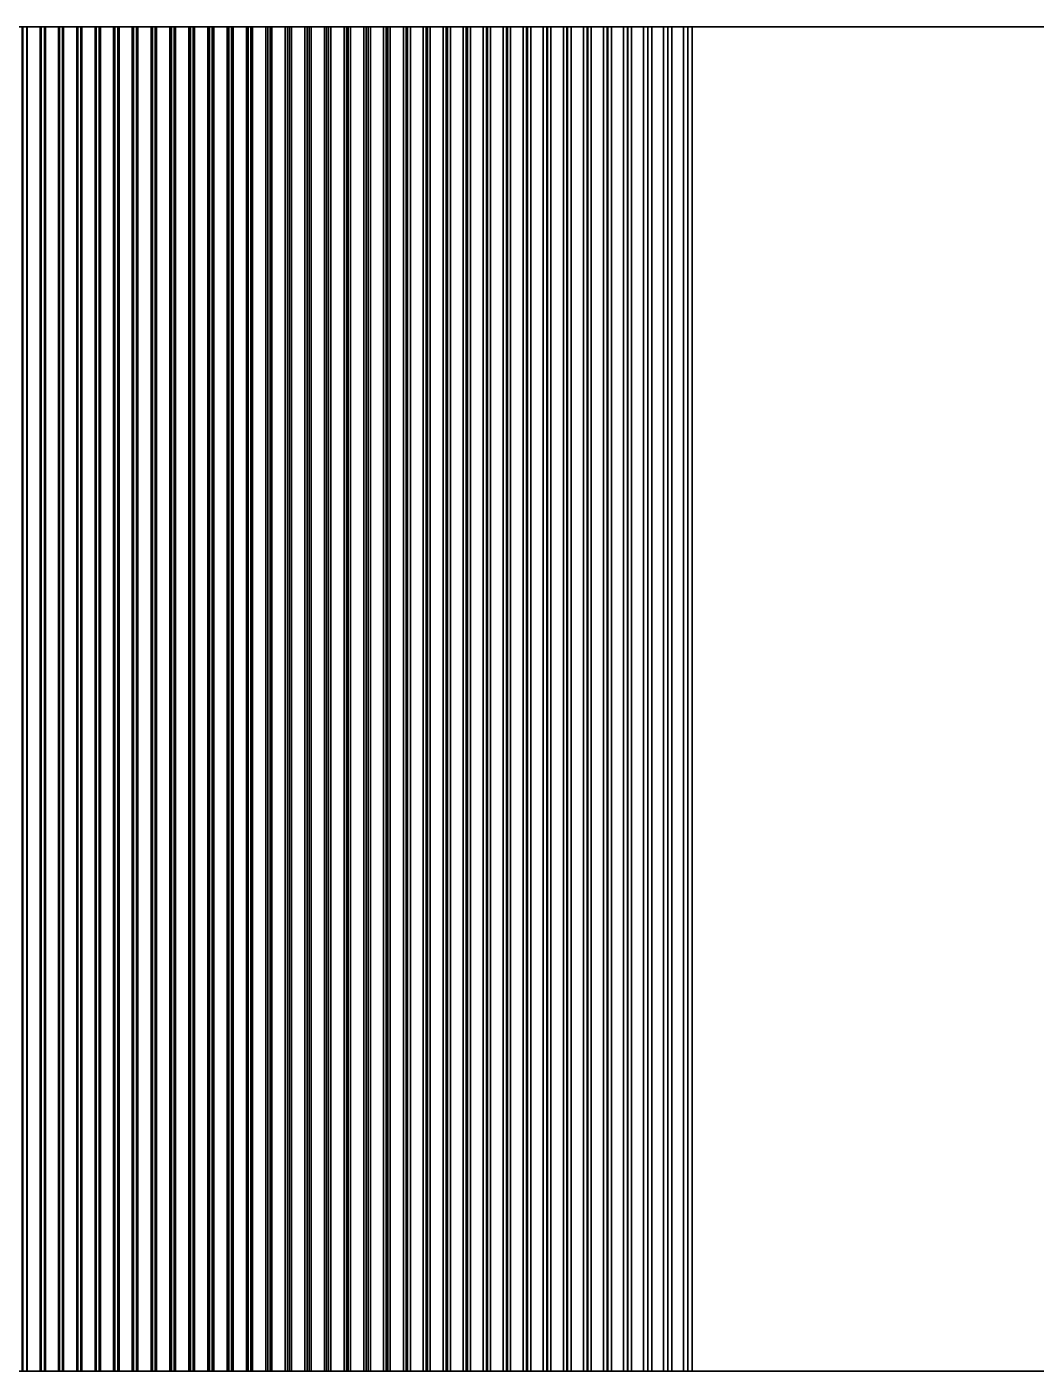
# Model space of a CAD drawing. Header units: millimetres. Extents: x -5968 to 8419, y -11886 to 221.
# Drawn here: x -2424.06 to -2410.54, y -11302.5 to -11284.5 of the extents above; entities that cross this region are included whole.
import ezdxf

# ---------------------------------------------------------------- set-up
doc = ezdxf.new("R2010")
doc.units = ezdxf.units.MM
doc.header["$LTSCALE"] = 20
doc.layers.add('Innenausbau_Konstruktion', color=7, linetype='Continuous')

msp = doc.modelspace()

# ---------------------------------------------------------------- linework, layer by layer
at = {"layer": 'Innenausbau_Konstruktion', "color": 7, "linetype": 'Continuous', "lineweight": 25, "transparency": 33554687}
for points in [[(-2761.087, -11284.5, 5208.109), (-2354.087, -11284.5, 5208.109), (-2354.087, -11284.5, 3709.032)], [(-1945.004, -11284.5, 3062.109), (-2761.004, -11284.5, 3062.109), (-2761.004, -11284.5, 3535.109), (-2430.124, -11284.5, 3535.109)], [(-2424.295, -11284.5, 3529.977), (-2424.055, -11284.5, 3529.853), (-2423.813, -11284.5, 3529.732), (-2423.569, -11284.5, 3529.616), (-2423.323, -11284.5, 3529.503), (-2423.076, -11284.5, 3529.395), (-2422.826, -11284.5, 3529.29), (-2422.575, -11284.5, 3529.19), (-2422.323, -11284.5, 3529.094), (-2422.069, -11284.5, 3529.002), (-2421.813, -11284.5, 3528.914), (-2421.556, -11284.5, 3528.83), (-2421.298, -11284.5, 3528.75), (-2421.038, -11284.5, 3528.675), (-2420.777, -11284.5, 3528.604), (-2420.516, -11284.5, 3528.537), (-2420.253, -11284.5, 3528.474), (-2419.989, -11284.5, 3528.416), (-2419.724, -11284.5, 3528.361), (-2419.458, -11284.5, 3528.312), (-2419.192, -11284.5, 3528.266), (-2418.924, -11284.5, 3528.225), (-2418.657, -11284.5, 3528.188), (-2418.388, -11284.5, 3528.156), (-2418.119, -11284.5, 3528.128), (-2417.85, -11284.5, 3528.104), (-2417.581, -11284.5, 3528.085), (-2417.311, -11284.5, 3528.07), (-2417.041, -11284.5, 3528.06), (-2416.77, -11284.5, 3528.054), (-2416.5, -11284.5, 3528.052), (-2416.23, -11284.5, 3528.055), (-2415.96, -11284.5, 3528.062), (-2415.689, -11284.5, 3528.073), (-2415.42, -11284.5, 3528.089), (-2415.15, -11284.5, 3528.109), (-2290.857, -11284.5, 3528.109)], [(-2354.087, -11284.5, 3709.032), (-2415.263, -11284.5, 3709.032), (-2415.531, -11284.5, 3709.052), (-2415.8, -11284.5, 3709.068), (-2416.068, -11284.5, 3709.079), (-2416.337, -11284.5, 3709.086), (-2416.606, -11284.5, 3709.089), (-2416.874, -11284.5, 3709.088), (-2417.143, -11284.5, 3709.082), (-2417.412, -11284.5, 3709.071), (-2417.68, -11284.5, 3709.057), (-2417.948, -11284.5, 3709.038), (-2418.216, -11284.5, 3709.015), (-2418.483, -11284.5, 3708.987), (-2418.75, -11284.5, 3708.955), (-2419.017, -11284.5, 3708.919), (-2419.282, -11284.5, 3708.878), (-2419.547, -11284.5, 3708.834), (-2419.812, -11284.5, 3708.785), (-2420.075, -11284.5, 3708.731), (-2420.338, -11284.5, 3708.674), (-2420.599, -11284.5, 3708.612), (-2420.86, -11284.5, 3708.546), (-2421.119, -11284.5, 3708.475), (-2421.377, -11284.5, 3708.401), (-2421.635, -11284.5, 3708.322), (-2421.89, -11284.5, 3708.239), (-2422.145, -11284.5, 3708.152), (-2422.397, -11284.5, 3708.061), (-2422.649, -11284.5, 3707.966), (-2422.899, -11284.5, 3707.867), (-2423.147, -11284.5, 3707.764), (-2423.393, -11284.5, 3707.657), (-2423.638, -11284.5, 3707.545), (-2423.881, -11284.5, 3707.43), (-2424.122, -11284.5, 3707.311)], [(-2290.913, -11284.5, 3692.609), (-2415.206, -11284.5, 3692.609), (-2415.476, -11284.5, 3692.589), (-2415.745, -11284.5, 3692.573), (-2416.015, -11284.5, 3692.562), (-2416.286, -11284.5, 3692.555), (-2416.556, -11284.5, 3692.552), (-2416.826, -11284.5, 3692.554), (-2417.096, -11284.5, 3692.56), (-2417.367, -11284.5, 3692.57), (-2417.636, -11284.5, 3692.585), (-2417.906, -11284.5, 3692.604), (-2418.175, -11284.5, 3692.628), (-2418.444, -11284.5, 3692.656), (-2418.713, -11284.5, 3692.688), (-2418.98, -11284.5, 3692.725), (-2419.248, -11284.5, 3692.766), (-2419.514, -11284.5, 3692.812), (-2419.78, -11284.5, 3692.861), (-2420.045, -11284.5, 3692.916), (-2420.308, -11284.5, 3692.974), (-2420.571, -11284.5, 3693.037), (-2420.833, -11284.5, 3693.104), (-2421.094, -11284.5, 3693.175), (-2421.354, -11284.5, 3693.25), (-2421.612, -11284.5, 3693.33), (-2421.869, -11284.5, 3693.414), (-2422.125, -11284.5, 3693.502), (-2422.379, -11284.5, 3693.594), (-2422.631, -11284.5, 3693.69), (-2422.882, -11284.5, 3693.79), (-2423.132, -11284.5, 3693.895), (-2423.379, -11284.5, 3694.003), (-2423.625, -11284.5, 3694.116), (-2423.869, -11284.5, 3694.232), (-2424.111, -11284.5, 3694.353)], [(-2424.065, -11284.5, 3542.811), (-2423.824, -11284.5, 3542.93), (-2423.582, -11284.5, 3543.046), (-2423.337, -11284.5, 3543.157), (-2423.09, -11284.5, 3543.264), (-2422.842, -11284.5, 3543.367), (-2422.592, -11284.5, 3543.466), (-2422.341, -11284.5, 3543.561), (-2422.088, -11284.5, 3543.652), (-2421.833, -11284.5, 3543.739), (-2421.578, -11284.5, 3543.822), (-2421.321, -11284.5, 3543.901), (-2421.062, -11284.5, 3543.975), (-2420.803, -11284.5, 3544.046), (-2420.542, -11284.5, 3544.112), (-2420.281, -11284.5, 3544.174), (-2420.018, -11284.5, 3544.231), (-2419.755, -11284.5, 3544.285), (-2419.49, -11284.5, 3544.334), (-2419.225, -11284.5, 3544.378), (-2418.96, -11284.5, 3544.419), (-2418.693, -11284.5, 3544.455), (-2418.426, -11284.5, 3544.487), (-2418.159, -11284.5, 3544.515), (-2417.891, -11284.5, 3544.538), (-2417.623, -11284.5, 3544.557), (-2417.355, -11284.5, 3544.571), (-2417.086, -11284.5, 3544.582), (-2416.817, -11284.5, 3544.588), (-2416.548, -11284.5, 3544.589), (-2416.28, -11284.5, 3544.586), (-2416.011, -11284.5, 3544.579), (-2415.742, -11284.5, 3544.568), (-2415.474, -11284.5, 3544.552), (-2415.206, -11284.5, 3544.532), (-2290.913, -11284.5, 3544.532)], [(-2761.087, -11302.5, 5208.109), (-2354.087, -11302.5, 5208.109), (-2354.087, -11302.5, 3709.032)], [(-1945.004, -11302.5, 3062.109), (-2761.004, -11302.5, 3062.109), (-2761.004, -11302.5, 3535.109), (-2430.124, -11302.5, 3535.109)], [(-2424.295, -11302.5, 3529.977), (-2424.055, -11302.5, 3529.853), (-2423.813, -11302.5, 3529.732), (-2423.569, -11302.5, 3529.616), (-2423.323, -11302.5, 3529.503), (-2423.076, -11302.5, 3529.395), (-2422.826, -11302.5, 3529.29), (-2422.575, -11302.5, 3529.19), (-2422.323, -11302.5, 3529.094), (-2422.069, -11302.5, 3529.002), (-2421.813, -11302.5, 3528.914), (-2421.556, -11302.5, 3528.83), (-2421.298, -11302.5, 3528.75), (-2421.038, -11302.5, 3528.675), (-2420.777, -11302.5, 3528.604), (-2420.516, -11302.5, 3528.537), (-2420.253, -11302.5, 3528.474), (-2419.989, -11302.5, 3528.416), (-2419.724, -11302.5, 3528.361), (-2419.458, -11302.5, 3528.312), (-2419.192, -11302.5, 3528.266), (-2418.924, -11302.5, 3528.225), (-2418.657, -11302.5, 3528.188), (-2418.388, -11302.5, 3528.156), (-2418.119, -11302.5, 3528.128), (-2417.85, -11302.5, 3528.104), (-2417.581, -11302.5, 3528.085), (-2417.311, -11302.5, 3528.07), (-2417.041, -11302.5, 3528.06), (-2416.77, -11302.5, 3528.054), (-2416.5, -11302.5, 3528.052), (-2416.23, -11302.5, 3528.055), (-2415.96, -11302.5, 3528.062), (-2415.689, -11302.5, 3528.073), (-2415.42, -11302.5, 3528.089), (-2415.15, -11302.5, 3528.109), (-2290.857, -11302.5, 3528.109)], [(-2354.087, -11302.5, 3709.032), (-2415.263, -11302.5, 3709.032), (-2415.531, -11302.5, 3709.052), (-2415.8, -11302.5, 3709.068), (-2416.068, -11302.5, 3709.079), (-2416.337, -11302.5, 3709.086), (-2416.606, -11302.5, 3709.089), (-2416.874, -11302.5, 3709.088), (-2417.143, -11302.5, 3709.082), (-2417.412, -11302.5, 3709.071), (-2417.68, -11302.5, 3709.057), (-2417.948, -11302.5, 3709.038), (-2418.216, -11302.5, 3709.015), (-2418.483, -11302.5, 3708.987), (-2418.75, -11302.5, 3708.955), (-2419.017, -11302.5, 3708.919), (-2419.282, -11302.5, 3708.878), (-2419.547, -11302.5, 3708.834), (-2419.812, -11302.5, 3708.785), (-2420.075, -11302.5, 3708.731), (-2420.338, -11302.5, 3708.674), (-2420.599, -11302.5, 3708.612), (-2420.86, -11302.5, 3708.546), (-2421.119, -11302.5, 3708.475), (-2421.377, -11302.5, 3708.401), (-2421.635, -11302.5, 3708.322), (-2421.89, -11302.5, 3708.239), (-2422.145, -11302.5, 3708.152), (-2422.397, -11302.5, 3708.061), (-2422.649, -11302.5, 3707.966), (-2422.899, -11302.5, 3707.867), (-2423.147, -11302.5, 3707.764), (-2423.393, -11302.5, 3707.657), (-2423.638, -11302.5, 3707.545), (-2423.881, -11302.5, 3707.43), (-2424.122, -11302.5, 3707.311)], [(-2290.913, -11302.5, 3692.609), (-2415.206, -11302.5, 3692.609), (-2415.476, -11302.5, 3692.589), (-2415.745, -11302.5, 3692.573), (-2416.015, -11302.5, 3692.562), (-2416.286, -11302.5, 3692.555), (-2416.556, -11302.5, 3692.552), (-2416.826, -11302.5, 3692.554), (-2417.096, -11302.5, 3692.56), (-2417.367, -11302.5, 3692.57), (-2417.636, -11302.5, 3692.585), (-2417.906, -11302.5, 3692.604), (-2418.175, -11302.5, 3692.628), (-2418.444, -11302.5, 3692.656), (-2418.713, -11302.5, 3692.688), (-2418.98, -11302.5, 3692.725), (-2419.248, -11302.5, 3692.766), (-2419.514, -11302.5, 3692.812), (-2419.78, -11302.5, 3692.861), (-2420.045, -11302.5, 3692.916), (-2420.308, -11302.5, 3692.974), (-2420.571, -11302.5, 3693.037), (-2420.833, -11302.5, 3693.104), (-2421.094, -11302.5, 3693.175), (-2421.354, -11302.5, 3693.25), (-2421.612, -11302.5, 3693.33), (-2421.869, -11302.5, 3693.414), (-2422.125, -11302.5, 3693.502), (-2422.379, -11302.5, 3693.594), (-2422.631, -11302.5, 3693.69), (-2422.882, -11302.5, 3693.79), (-2423.132, -11302.5, 3693.895), (-2423.379, -11302.5, 3694.003), (-2423.625, -11302.5, 3694.116), (-2423.869, -11302.5, 3694.232), (-2424.111, -11302.5, 3694.353)], [(-2424.065, -11302.5, 3542.811), (-2423.824, -11302.5, 3542.93), (-2423.582, -11302.5, 3543.046), (-2423.337, -11302.5, 3543.157), (-2423.09, -11302.5, 3543.264), (-2422.842, -11302.5, 3543.367), (-2422.592, -11302.5, 3543.466), (-2422.341, -11302.5, 3543.561), (-2422.088, -11302.5, 3543.652), (-2421.833, -11302.5, 3543.739), (-2421.578, -11302.5, 3543.822), (-2421.321, -11302.5, 3543.901), (-2421.062, -11302.5, 3543.975), (-2420.803, -11302.5, 3544.046), (-2420.542, -11302.5, 3544.112), (-2420.281, -11302.5, 3544.174), (-2420.018, -11302.5, 3544.231), (-2419.755, -11302.5, 3544.285), (-2419.49, -11302.5, 3544.334), (-2419.225, -11302.5, 3544.378), (-2418.96, -11302.5, 3544.419), (-2418.693, -11302.5, 3544.455), (-2418.426, -11302.5, 3544.487), (-2418.159, -11302.5, 3544.515), (-2417.891, -11302.5, 3544.538), (-2417.623, -11302.5, 3544.557), (-2417.355, -11302.5, 3544.571), (-2417.086, -11302.5, 3544.582), (-2416.817, -11302.5, 3544.588), (-2416.548, -11302.5, 3544.589), (-2416.28, -11302.5, 3544.586), (-2416.011, -11302.5, 3544.579), (-2415.742, -11302.5, 3544.568), (-2415.474, -11302.5, 3544.552), (-2415.206, -11302.5, 3544.532), (-2290.913, -11302.5, 3544.532)]]:
    msp.add_polyline3d(points, dxfattribs=at)
for points in [[(-2761.087, -11284.5, 5208.109), (-2761.087, -11302.5, 5208.109), (-2354.087, -11302.5, 5208.109), (-2354.087, -11284.5, 5208.109)], [(-1945.004, -11284.5, 3062.109), (-1945.004, -11302.5, 3062.109), (-2761.004, -11302.5, 3062.109), (-2761.004, -11284.5, 3062.109)], [(-2424.295, -11284.5, 3529.977), (-2424.295, -11302.5, 3529.977), (-2424.055, -11302.5, 3529.853), (-2424.055, -11284.5, 3529.853)], [(-2423.881, -11284.5, 3707.43), (-2423.881, -11302.5, 3707.43), (-2424.122, -11302.5, 3707.311), (-2424.122, -11284.5, 3707.311)], [(-2423.869, -11284.5, 3694.232), (-2423.869, -11302.5, 3694.232), (-2424.111, -11302.5, 3694.353), (-2424.111, -11284.5, 3694.353)], [(-2424.065, -11284.5, 3542.811), (-2424.065, -11302.5, 3542.811), (-2423.824, -11302.5, 3542.93), (-2423.824, -11284.5, 3542.93)], [(-2424.055, -11284.5, 3529.853), (-2424.055, -11302.5, 3529.853), (-2423.813, -11302.5, 3529.732), (-2423.813, -11284.5, 3529.732)], [(-2423.638, -11284.5, 3707.545), (-2423.638, -11302.5, 3707.545), (-2423.881, -11302.5, 3707.43), (-2423.881, -11284.5, 3707.43)], [(-2423.625, -11284.5, 3694.116), (-2423.625, -11302.5, 3694.116), (-2423.869, -11302.5, 3694.232), (-2423.869, -11284.5, 3694.232)], [(-2423.824, -11284.5, 3542.93), (-2423.824, -11302.5, 3542.93), (-2423.582, -11302.5, 3543.046), (-2423.582, -11284.5, 3543.046)], [(-2423.813, -11284.5, 3529.732), (-2423.813, -11302.5, 3529.732), (-2423.569, -11302.5, 3529.616), (-2423.569, -11284.5, 3529.616)], [(-2423.393, -11284.5, 3707.657), (-2423.393, -11302.5, 3707.657), (-2423.638, -11302.5, 3707.545), (-2423.638, -11284.5, 3707.545)], [(-2423.379, -11284.5, 3694.003), (-2423.379, -11302.5, 3694.003), (-2423.625, -11302.5, 3694.116), (-2423.625, -11284.5, 3694.116)], [(-2423.582, -11284.5, 3543.046), (-2423.582, -11302.5, 3543.046), (-2423.337, -11302.5, 3543.157), (-2423.337, -11284.5, 3543.157)], [(-2423.569, -11284.5, 3529.616), (-2423.569, -11302.5, 3529.616), (-2423.323, -11302.5, 3529.503), (-2423.323, -11284.5, 3529.503)], [(-2423.147, -11284.5, 3707.764), (-2423.147, -11302.5, 3707.764), (-2423.393, -11302.5, 3707.657), (-2423.393, -11284.5, 3707.657)], [(-2423.132, -11284.5, 3693.895), (-2423.132, -11302.5, 3693.895), (-2423.379, -11302.5, 3694.003), (-2423.379, -11284.5, 3694.003)], [(-2423.337, -11284.5, 3543.157), (-2423.337, -11302.5, 3543.157), (-2423.09, -11302.5, 3543.264), (-2423.09, -11284.5, 3543.264)], [(-2423.323, -11284.5, 3529.503), (-2423.323, -11302.5, 3529.503), (-2423.076, -11302.5, 3529.395), (-2423.076, -11284.5, 3529.395)], [(-2422.899, -11284.5, 3707.867), (-2422.899, -11302.5, 3707.867), (-2423.147, -11302.5, 3707.764), (-2423.147, -11284.5, 3707.764)], [(-2422.882, -11284.5, 3693.79), (-2422.882, -11302.5, 3693.79), (-2423.132, -11302.5, 3693.895), (-2423.132, -11284.5, 3693.895)], [(-2423.09, -11284.5, 3543.264), (-2423.09, -11302.5, 3543.264), (-2422.842, -11302.5, 3543.367), (-2422.842, -11284.5, 3543.367)], [(-2423.076, -11284.5, 3529.395), (-2423.076, -11302.5, 3529.395), (-2422.826, -11302.5, 3529.29), (-2422.826, -11284.5, 3529.29)], [(-2422.649, -11284.5, 3707.966), (-2422.649, -11302.5, 3707.966), (-2422.899, -11302.5, 3707.867), (-2422.899, -11284.5, 3707.867)], [(-2422.631, -11284.5, 3693.69), (-2422.631, -11302.5, 3693.69), (-2422.882, -11302.5, 3693.79), (-2422.882, -11284.5, 3693.79)], [(-2422.842, -11284.5, 3543.367), (-2422.842, -11302.5, 3543.367), (-2422.592, -11302.5, 3543.466), (-2422.592, -11284.5, 3543.466)], [(-2422.826, -11284.5, 3529.29), (-2422.826, -11302.5, 3529.29), (-2422.575, -11302.5, 3529.19), (-2422.575, -11284.5, 3529.19)], [(-2422.397, -11284.5, 3708.061), (-2422.397, -11302.5, 3708.061), (-2422.649, -11302.5, 3707.966), (-2422.649, -11284.5, 3707.966)], [(-2422.379, -11284.5, 3693.594), (-2422.379, -11302.5, 3693.594), (-2422.631, -11302.5, 3693.69), (-2422.631, -11284.5, 3693.69)], [(-2422.592, -11284.5, 3543.466), (-2422.592, -11302.5, 3543.466), (-2422.341, -11302.5, 3543.561), (-2422.341, -11284.5, 3543.561)], [(-2422.575, -11284.5, 3529.19), (-2422.575, -11302.5, 3529.19), (-2422.323, -11302.5, 3529.094), (-2422.323, -11284.5, 3529.094)], [(-2422.145, -11284.5, 3708.152), (-2422.145, -11302.5, 3708.152), (-2422.397, -11302.5, 3708.061), (-2422.397, -11284.5, 3708.061)], [(-2422.125, -11284.5, 3693.502), (-2422.125, -11302.5, 3693.502), (-2422.379, -11302.5, 3693.594), (-2422.379, -11284.5, 3693.594)], [(-2422.341, -11284.5, 3543.561), (-2422.341, -11302.5, 3543.561), (-2422.088, -11302.5, 3543.652), (-2422.088, -11284.5, 3543.652)], [(-2422.323, -11284.5, 3529.094), (-2422.323, -11302.5, 3529.094), (-2422.069, -11302.5, 3529.002), (-2422.069, -11284.5, 3529.002)], [(-2421.89, -11284.5, 3708.239), (-2421.89, -11302.5, 3708.239), (-2422.145, -11302.5, 3708.152), (-2422.145, -11284.5, 3708.152)], [(-2421.869, -11284.5, 3693.414), (-2421.869, -11302.5, 3693.414), (-2422.125, -11302.5, 3693.502), (-2422.125, -11284.5, 3693.502)], [(-2422.088, -11284.5, 3543.652), (-2422.088, -11302.5, 3543.652), (-2421.833, -11302.5, 3543.739), (-2421.833, -11284.5, 3543.739)], [(-2422.069, -11284.5, 3529.002), (-2422.069, -11302.5, 3529.002), (-2421.813, -11302.5, 3528.914), (-2421.813, -11284.5, 3528.914)], [(-2421.635, -11284.5, 3708.322), (-2421.635, -11302.5, 3708.322), (-2421.89, -11302.5, 3708.239), (-2421.89, -11284.5, 3708.239)], [(-2421.612, -11284.5, 3693.33), (-2421.612, -11302.5, 3693.33), (-2421.869, -11302.5, 3693.414), (-2421.869, -11284.5, 3693.414)], [(-2421.833, -11284.5, 3543.739), (-2421.833, -11302.5, 3543.739), (-2421.578, -11302.5, 3543.822), (-2421.578, -11284.5, 3543.822)], [(-2421.813, -11284.5, 3528.914), (-2421.813, -11302.5, 3528.914), (-2421.556, -11302.5, 3528.83), (-2421.556, -11284.5, 3528.83)], [(-2421.377, -11284.5, 3708.401), (-2421.377, -11302.5, 3708.401), (-2421.635, -11302.5, 3708.322), (-2421.635, -11284.5, 3708.322)], [(-2421.354, -11284.5, 3693.25), (-2421.354, -11302.5, 3693.25), (-2421.612, -11302.5, 3693.33), (-2421.612, -11284.5, 3693.33)], [(-2421.578, -11284.5, 3543.822), (-2421.578, -11302.5, 3543.822), (-2421.321, -11302.5, 3543.901), (-2421.321, -11284.5, 3543.901)], [(-2421.556, -11284.5, 3528.83), (-2421.556, -11302.5, 3528.83), (-2421.298, -11302.5, 3528.75), (-2421.298, -11284.5, 3528.75)], [(-2421.119, -11284.5, 3708.475), (-2421.119, -11302.5, 3708.475), (-2421.377, -11302.5, 3708.401), (-2421.377, -11284.5, 3708.401)], [(-2421.094, -11284.5, 3693.175), (-2421.094, -11302.5, 3693.175), (-2421.354, -11302.5, 3693.25), (-2421.354, -11284.5, 3693.25)], [(-2421.321, -11284.5, 3543.901), (-2421.321, -11302.5, 3543.901), (-2421.062, -11302.5, 3543.975), (-2421.062, -11284.5, 3543.975)], [(-2421.298, -11284.5, 3528.75), (-2421.298, -11302.5, 3528.75), (-2421.038, -11302.5, 3528.675), (-2421.038, -11284.5, 3528.675)], [(-2420.86, -11284.5, 3708.546), (-2420.86, -11302.5, 3708.546), (-2421.119, -11302.5, 3708.475), (-2421.119, -11284.5, 3708.475)], [(-2420.833, -11284.5, 3693.104), (-2420.833, -11302.5, 3693.104), (-2421.094, -11302.5, 3693.175), (-2421.094, -11284.5, 3693.175)], [(-2421.062, -11284.5, 3543.975), (-2421.062, -11302.5, 3543.975), (-2420.803, -11302.5, 3544.046), (-2420.803, -11284.5, 3544.046)], [(-2421.038, -11284.5, 3528.675), (-2421.038, -11302.5, 3528.675), (-2420.777, -11302.5, 3528.604), (-2420.777, -11284.5, 3528.604)], [(-2420.599, -11284.5, 3708.612), (-2420.599, -11302.5, 3708.612), (-2420.86, -11302.5, 3708.546), (-2420.86, -11284.5, 3708.546)], [(-2420.571, -11284.5, 3693.037), (-2420.571, -11302.5, 3693.037), (-2420.833, -11302.5, 3693.104), (-2420.833, -11284.5, 3693.104)], [(-2420.803, -11284.5, 3544.046), (-2420.803, -11302.5, 3544.046), (-2420.542, -11302.5, 3544.112), (-2420.542, -11284.5, 3544.112)], [(-2420.777, -11284.5, 3528.604), (-2420.777, -11302.5, 3528.604), (-2420.516, -11302.5, 3528.537), (-2420.516, -11284.5, 3528.537)], [(-2420.338, -11284.5, 3708.674), (-2420.338, -11302.5, 3708.674), (-2420.599, -11302.5, 3708.612), (-2420.599, -11284.5, 3708.612)], [(-2420.308, -11284.5, 3692.974), (-2420.308, -11302.5, 3692.974), (-2420.571, -11302.5, 3693.037), (-2420.571, -11284.5, 3693.037)], [(-2420.542, -11284.5, 3544.112), (-2420.542, -11302.5, 3544.112), (-2420.281, -11302.5, 3544.174), (-2420.281, -11284.5, 3544.174)], [(-2420.516, -11284.5, 3528.537), (-2420.516, -11302.5, 3528.537), (-2420.253, -11302.5, 3528.474), (-2420.253, -11284.5, 3528.474)], [(-2420.075, -11284.5, 3708.731), (-2420.075, -11302.5, 3708.731), (-2420.338, -11302.5, 3708.674), (-2420.338, -11284.5, 3708.674)], [(-2420.045, -11284.5, 3692.916), (-2420.045, -11302.5, 3692.916), (-2420.308, -11302.5, 3692.974), (-2420.308, -11284.5, 3692.974)], [(-2420.281, -11284.5, 3544.174), (-2420.281, -11302.5, 3544.174), (-2420.018, -11302.5, 3544.231), (-2420.018, -11284.5, 3544.231)], [(-2420.253, -11284.5, 3528.474), (-2420.253, -11302.5, 3528.474), (-2419.989, -11302.5, 3528.416), (-2419.989, -11284.5, 3528.416)], [(-2419.812, -11284.5, 3708.785), (-2419.812, -11302.5, 3708.785), (-2420.075, -11302.5, 3708.731), (-2420.075, -11284.5, 3708.731)], [(-2419.78, -11284.5, 3692.861), (-2419.78, -11302.5, 3692.861), (-2420.045, -11302.5, 3692.916), (-2420.045, -11284.5, 3692.916)], [(-2420.018, -11284.5, 3544.231), (-2420.018, -11302.5, 3544.231), (-2419.755, -11302.5, 3544.285), (-2419.755, -11284.5, 3544.285)], [(-2419.989, -11284.5, 3528.416), (-2419.989, -11302.5, 3528.416), (-2419.724, -11302.5, 3528.361), (-2419.724, -11284.5, 3528.361)], [(-2419.547, -11284.5, 3708.834), (-2419.547, -11302.5, 3708.834), (-2419.812, -11302.5, 3708.785), (-2419.812, -11284.5, 3708.785)], [(-2419.514, -11284.5, 3692.812), (-2419.514, -11302.5, 3692.812), (-2419.78, -11302.5, 3692.861), (-2419.78, -11284.5, 3692.861)], [(-2419.755, -11284.5, 3544.285), (-2419.755, -11302.5, 3544.285), (-2419.49, -11302.5, 3544.334), (-2419.49, -11284.5, 3544.334)], [(-2419.724, -11284.5, 3528.361), (-2419.724, -11302.5, 3528.361), (-2419.458, -11302.5, 3528.312), (-2419.458, -11284.5, 3528.312)], [(-2419.282, -11284.5, 3708.878), (-2419.282, -11302.5, 3708.878), (-2419.547, -11302.5, 3708.834), (-2419.547, -11284.5, 3708.834)], [(-2419.248, -11284.5, 3692.766), (-2419.248, -11302.5, 3692.766), (-2419.514, -11302.5, 3692.812), (-2419.514, -11284.5, 3692.812)], [(-2419.49, -11284.5, 3544.334), (-2419.49, -11302.5, 3544.334), (-2419.225, -11302.5, 3544.378), (-2419.225, -11284.5, 3544.378)], [(-2419.458, -11284.5, 3528.312), (-2419.458, -11302.5, 3528.312), (-2419.192, -11302.5, 3528.266), (-2419.192, -11284.5, 3528.266)], [(-2419.017, -11284.5, 3708.919), (-2419.017, -11302.5, 3708.919), (-2419.282, -11302.5, 3708.878), (-2419.282, -11284.5, 3708.878)], [(-2418.98, -11284.5, 3692.725), (-2418.98, -11302.5, 3692.725), (-2419.248, -11302.5, 3692.766), (-2419.248, -11284.5, 3692.766)], [(-2419.225, -11284.5, 3544.378), (-2419.225, -11302.5, 3544.378), (-2418.96, -11302.5, 3544.419), (-2418.96, -11284.5, 3544.419)], [(-2419.192, -11284.5, 3528.266), (-2419.192, -11302.5, 3528.266), (-2418.924, -11302.5, 3528.225), (-2418.924, -11284.5, 3528.225)], [(-2418.75, -11284.5, 3708.955), (-2418.75, -11302.5, 3708.955), (-2419.017, -11302.5, 3708.919), (-2419.017, -11284.5, 3708.919)], [(-2418.713, -11284.5, 3692.688), (-2418.713, -11302.5, 3692.688), (-2418.98, -11302.5, 3692.725), (-2418.98, -11284.5, 3692.725)], [(-2418.96, -11284.5, 3544.419), (-2418.96, -11302.5, 3544.419), (-2418.693, -11302.5, 3544.455), (-2418.693, -11284.5, 3544.455)], [(-2418.924, -11284.5, 3528.225), (-2418.924, -11302.5, 3528.225), (-2418.657, -11302.5, 3528.188), (-2418.657, -11284.5, 3528.188)], [(-2418.483, -11284.5, 3708.987), (-2418.483, -11302.5, 3708.987), (-2418.75, -11302.5, 3708.955), (-2418.75, -11284.5, 3708.955)], [(-2418.444, -11284.5, 3692.656), (-2418.444, -11302.5, 3692.656), (-2418.713, -11302.5, 3692.688), (-2418.713, -11284.5, 3692.688)], [(-2418.693, -11284.5, 3544.455), (-2418.693, -11302.5, 3544.455), (-2418.426, -11302.5, 3544.487), (-2418.426, -11284.5, 3544.487)], [(-2418.657, -11284.5, 3528.188), (-2418.657, -11302.5, 3528.188), (-2418.388, -11302.5, 3528.156), (-2418.388, -11284.5, 3528.156)], [(-2418.216, -11284.5, 3709.015), (-2418.216, -11302.5, 3709.015), (-2418.483, -11302.5, 3708.987), (-2418.483, -11284.5, 3708.987)], [(-2418.175, -11284.5, 3692.628), (-2418.175, -11302.5, 3692.628), (-2418.444, -11302.5, 3692.656), (-2418.444, -11284.5, 3692.656)], [(-2418.426, -11284.5, 3544.487), (-2418.426, -11302.5, 3544.487), (-2418.159, -11302.5, 3544.515), (-2418.159, -11284.5, 3544.515)], [(-2418.388, -11284.5, 3528.156), (-2418.388, -11302.5, 3528.156), (-2418.119, -11302.5, 3528.128), (-2418.119, -11284.5, 3528.128)], [(-2417.948, -11284.5, 3709.038), (-2417.948, -11302.5, 3709.038), (-2418.216, -11302.5, 3709.015), (-2418.216, -11284.5, 3709.015)], [(-2417.906, -11284.5, 3692.604), (-2417.906, -11302.5, 3692.604), (-2418.175, -11302.5, 3692.628), (-2418.175, -11284.5, 3692.628)], [(-2418.159, -11284.5, 3544.515), (-2418.159, -11302.5, 3544.515), (-2417.891, -11302.5, 3544.538), (-2417.891, -11284.5, 3544.538)], [(-2418.119, -11284.5, 3528.128), (-2418.119, -11302.5, 3528.128), (-2417.85, -11302.5, 3528.104), (-2417.85, -11284.5, 3528.104)], [(-2417.68, -11284.5, 3709.057), (-2417.68, -11302.5, 3709.057), (-2417.948, -11302.5, 3709.038), (-2417.948, -11284.5, 3709.038)], [(-2417.636, -11284.5, 3692.585), (-2417.636, -11302.5, 3692.585), (-2417.906, -11302.5, 3692.604), (-2417.906, -11284.5, 3692.604)], [(-2417.891, -11284.5, 3544.538), (-2417.891, -11302.5, 3544.538), (-2417.623, -11302.5, 3544.557), (-2417.623, -11284.5, 3544.557)], [(-2417.85, -11284.5, 3528.104), (-2417.85, -11302.5, 3528.104), (-2417.581, -11302.5, 3528.085), (-2417.581, -11284.5, 3528.085)], [(-2417.412, -11284.5, 3709.071), (-2417.412, -11302.5, 3709.071), (-2417.68, -11302.5, 3709.057), (-2417.68, -11284.5, 3709.057)], [(-2417.367, -11284.5, 3692.57), (-2417.367, -11302.5, 3692.57), (-2417.636, -11302.5, 3692.585), (-2417.636, -11284.5, 3692.585)], [(-2417.623, -11284.5, 3544.557), (-2417.623, -11302.5, 3544.557), (-2417.355, -11302.5, 3544.571), (-2417.355, -11284.5, 3544.571)], [(-2417.581, -11284.5, 3528.085), (-2417.581, -11302.5, 3528.085), (-2417.311, -11302.5, 3528.07), (-2417.311, -11284.5, 3528.07)], [(-2417.143, -11284.5, 3709.082), (-2417.143, -11302.5, 3709.082), (-2417.412, -11302.5, 3709.071), (-2417.412, -11284.5, 3709.071)], [(-2417.096, -11284.5, 3692.56), (-2417.096, -11302.5, 3692.56), (-2417.367, -11302.5, 3692.57), (-2417.367, -11284.5, 3692.57)], [(-2417.355, -11284.5, 3544.571), (-2417.355, -11302.5, 3544.571), (-2417.086, -11302.5, 3544.582), (-2417.086, -11284.5, 3544.582)], [(-2417.311, -11284.5, 3528.07), (-2417.311, -11302.5, 3528.07), (-2417.041, -11302.5, 3528.06), (-2417.041, -11284.5, 3528.06)], [(-2416.874, -11284.5, 3709.088), (-2416.874, -11302.5, 3709.088), (-2417.143, -11302.5, 3709.082), (-2417.143, -11284.5, 3709.082)], [(-2416.826, -11284.5, 3692.554), (-2416.826, -11302.5, 3692.554), (-2417.096, -11302.5, 3692.56), (-2417.096, -11284.5, 3692.56)], [(-2417.086, -11284.5, 3544.582), (-2417.086, -11302.5, 3544.582), (-2416.817, -11302.5, 3544.588), (-2416.817, -11284.5, 3544.588)], [(-2417.041, -11284.5, 3528.06), (-2417.041, -11302.5, 3528.06), (-2416.77, -11302.5, 3528.054), (-2416.77, -11284.5, 3528.054)], [(-2416.606, -11284.5, 3709.089), (-2416.606, -11302.5, 3709.089), (-2416.874, -11302.5, 3709.088), (-2416.874, -11284.5, 3709.088)], [(-2416.556, -11284.5, 3692.552), (-2416.556, -11302.5, 3692.552), (-2416.826, -11302.5, 3692.554), (-2416.826, -11284.5, 3692.554)], [(-2416.817, -11284.5, 3544.588), (-2416.817, -11302.5, 3544.588), (-2416.548, -11302.5, 3544.589), (-2416.548, -11284.5, 3544.589)], [(-2416.77, -11284.5, 3528.054), (-2416.77, -11302.5, 3528.054), (-2416.5, -11302.5, 3528.052), (-2416.5, -11284.5, 3528.052)], [(-2416.337, -11284.5, 3709.086), (-2416.337, -11302.5, 3709.086), (-2416.606, -11302.5, 3709.089), (-2416.606, -11284.5, 3709.089)], [(-2416.286, -11284.5, 3692.555), (-2416.286, -11302.5, 3692.555), (-2416.556, -11302.5, 3692.552), (-2416.556, -11284.5, 3692.552)], [(-2416.548, -11284.5, 3544.589), (-2416.548, -11302.5, 3544.589), (-2416.28, -11302.5, 3544.586), (-2416.28, -11284.5, 3544.586)], [(-2416.5, -11284.5, 3528.052), (-2416.5, -11302.5, 3528.052), (-2416.23, -11302.5, 3528.055), (-2416.23, -11284.5, 3528.055)], [(-2416.068, -11284.5, 3709.079), (-2416.068, -11302.5, 3709.079), (-2416.337, -11302.5, 3709.086), (-2416.337, -11284.5, 3709.086)], [(-2416.015, -11284.5, 3692.562), (-2416.015, -11302.5, 3692.562), (-2416.286, -11302.5, 3692.555), (-2416.286, -11284.5, 3692.555)], [(-2416.28, -11284.5, 3544.586), (-2416.28, -11302.5, 3544.586), (-2416.011, -11302.5, 3544.579), (-2416.011, -11284.5, 3544.579)], [(-2416.23, -11284.5, 3528.055), (-2416.23, -11302.5, 3528.055), (-2415.96, -11302.5, 3528.062), (-2415.96, -11284.5, 3528.062)], [(-2415.8, -11284.5, 3709.068), (-2415.8, -11302.5, 3709.068), (-2416.068, -11302.5, 3709.079), (-2416.068, -11284.5, 3709.079)], [(-2415.745, -11284.5, 3692.573), (-2415.745, -11302.5, 3692.573), (-2416.015, -11302.5, 3692.562), (-2416.015, -11284.5, 3692.562)], [(-2416.011, -11284.5, 3544.579), (-2416.011, -11302.5, 3544.579), (-2415.742, -11302.5, 3544.568), (-2415.742, -11284.5, 3544.568)], [(-2415.96, -11284.5, 3528.062), (-2415.96, -11302.5, 3528.062), (-2415.689, -11302.5, 3528.073), (-2415.689, -11284.5, 3528.073)], [(-2415.531, -11284.5, 3709.052), (-2415.531, -11302.5, 3709.052), (-2415.8, -11302.5, 3709.068), (-2415.8, -11284.5, 3709.068)], [(-2415.476, -11284.5, 3692.589), (-2415.476, -11302.5, 3692.589), (-2415.745, -11302.5, 3692.573), (-2415.745, -11284.5, 3692.573)], [(-2415.742, -11284.5, 3544.568), (-2415.742, -11302.5, 3544.568), (-2415.474, -11302.5, 3544.552), (-2415.474, -11284.5, 3544.552)], [(-2415.689, -11284.5, 3528.073), (-2415.689, -11302.5, 3528.073), (-2415.42, -11302.5, 3528.089), (-2415.42, -11284.5, 3528.089)], [(-2415.263, -11284.5, 3709.032), (-2415.263, -11302.5, 3709.032), (-2415.531, -11302.5, 3709.052), (-2415.531, -11284.5, 3709.052)], [(-2415.206, -11284.5, 3692.609), (-2415.206, -11302.5, 3692.609), (-2415.476, -11302.5, 3692.589), (-2415.476, -11284.5, 3692.589)], [(-2415.474, -11284.5, 3544.552), (-2415.474, -11302.5, 3544.552), (-2415.206, -11302.5, 3544.532), (-2415.206, -11284.5, 3544.532)], [(-2415.42, -11284.5, 3528.089), (-2415.42, -11302.5, 3528.089), (-2415.15, -11302.5, 3528.109), (-2415.15, -11284.5, 3528.109)], [(-2354.087, -11284.5, 3709.032), (-2354.087, -11302.5, 3709.032), (-2415.263, -11302.5, 3709.032), (-2415.263, -11284.5, 3709.032)], [(-2415.206, -11284.5, 3544.532), (-2415.206, -11302.5, 3544.532), (-2290.913, -11302.5, 3544.532), (-2290.913, -11284.5, 3544.532)], [(-2290.913, -11284.5, 3692.609), (-2290.913, -11302.5, 3692.609), (-2415.206, -11302.5, 3692.609), (-2415.206, -11284.5, 3692.609)], [(-2415.15, -11284.5, 3528.109), (-2415.15, -11302.5, 3528.109), (-2290.857, -11302.5, 3528.109), (-2290.857, -11284.5, 3528.109)]]:
    msp.add_3dface(points, dxfattribs=at)

doc.saveas('drawing.dxf')
